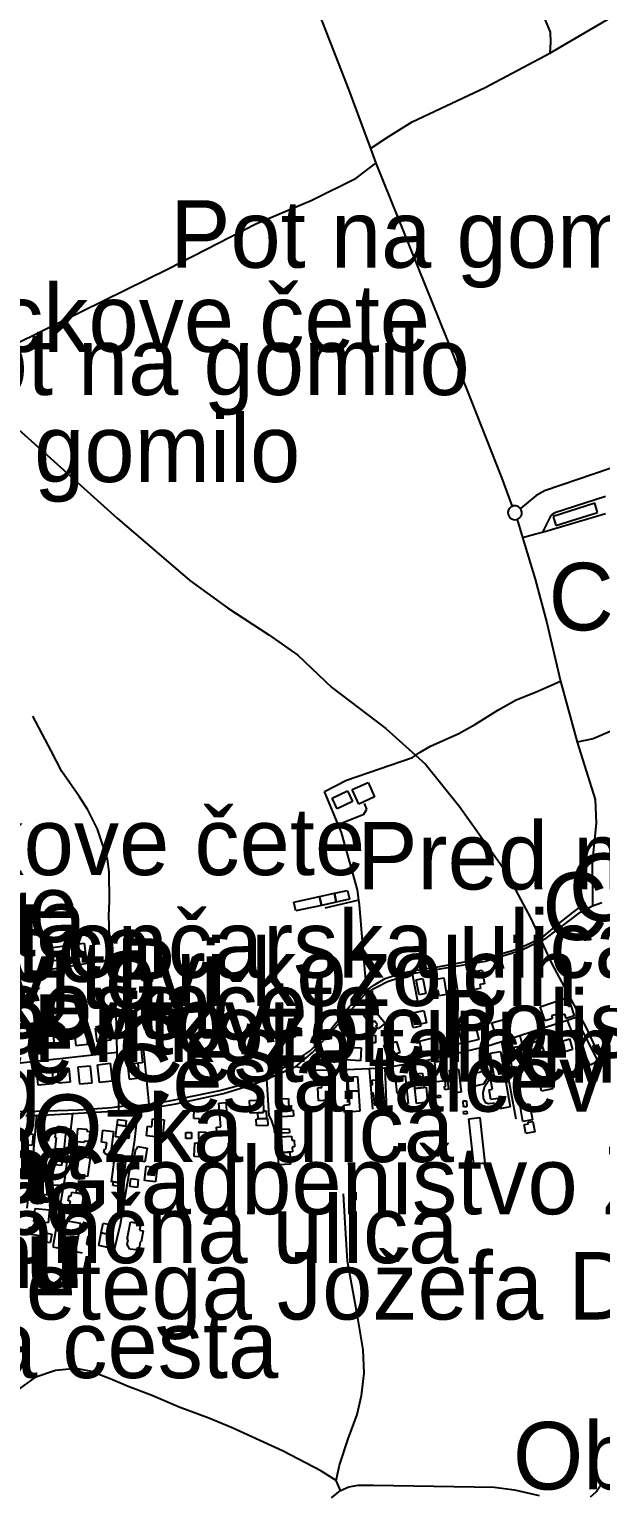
# Model space of a CAD drawing. Extents: x -8864 to 13231, y -7697 to 8949.
# Drawn here: x -19 to 506, y -3434 to -2089 of the extents above; entities that cross this region are included whole.
import ezdxf

# ---------------------------------------------------------------- set-up
doc = ezdxf.new("R2010")
doc.units = 0
for name, color, linetype in [('OSM_BUILDING_BARN', 9, 'CONTINUOUS'), ('OSM_BUILDING_FARM', 9, 'CONTINUOUS'), ('OSM_BUILDING_GARAGE', 9, 'CONTINUOUS'), ('OSM_BUILDING_GREENHOUSE', 9, 'CONTINUOUS'), ('OSM_BUILDING_HOUSE', 9, 'CONTINUOUS'), ('OSM_BUILDING_ROOF', 9, 'CONTINUOUS'), ('OSM_BUILDING_WAREHOUSE', 9, 'CONTINUOUS'), ('OSM_BUILDING_YES', 9, 'CONTINUOUS'), ('OSM_HIGHWAY_FOOTWAY', 8, 'CONTINUOUS'), ('OSM_HIGHWAY_LIVING_STREET', 8, 'CONTINUOUS'), ('OSM_HIGHWAY_RESIDENTIAL', 8, 'CONTINUOUS'), ('OSM_HIGHWAY_SECONDARY', 8, 'CONTINUOUS'), ('OSM_HIGHWAY_SERVICE', 8, 'CONTINUOUS'), ('OSM_HIGHWAY_TRACK', 8, 'CONTINUOUS'), ('OSM_HIGHWAY_UNCLASSIFIED', 8, 'CONTINUOUS'), ('OSM_LABELS', 8, 'CONTINUOUS'), ('OSM_LEISURE_SWIMMING_POOL', 3, 'CONTINUOUS'), ('OSM_WATERWAY_STREAM', 4, 'CONTINUOUS')]:
    doc.layers.add(name, color=color, linetype=linetype)

msp = doc.modelspace()

# ---------------------------------------------------------------- linework, layer by layer
at = {"layer": 'OSM_BUILDING_BARN'}
for p, q in [((274.57124, -3064.387625), (283.460981, -3064.076279)), ((275.390536, -3076.685784), (274.57124, -3064.387625)), ((283.460981, -3064.076279), (284.709067, -3082.857102)), ((269.992373, -3077.052727), (275.390536, -3076.685784)), ((270.444134, -3083.802259), (269.992373, -3077.052727)), ((284.709067, -3082.857102), (270.444134, -3083.802259)), ((-14.157735, -3157.391062), (-12.93262, -3146.182613)), ((-12.93262, -3146.182613), (-5.191425, -3147.027694)), ((-5.191425, -3147.027694), (-2.388974, -3147.327921)), ((-13.415009, -3157.468898), (-14.157735, -3157.391062)), ((-13.552835, -3158.73652), (-13.415009, -3157.468898)), ((-3.001532, -3159.881828), (-13.552835, -3158.73652)), ((-2.258806, -3153.021101), (-3.001532, -3159.881828)), ((-2.388974, -3147.327921), (-2.993875, -3152.943264)), ((-2.993875, -3152.943264), (-2.258806, -3153.021101))]:
    msp.add_line(p, q, dxfattribs=at)
at = {"layer": 'OSM_BUILDING_FARM'}
for p, q in [((404.20372, -3029.516896), (413.698361, -3027.826733)), ((408.583506, -3054.079855), (404.20372, -3029.516896)), ((413.698361, -3027.826733), (422.79484, -3078.842965)), ((403.460994, -3063.053286), (406.447212, -3062.51955)), ((405.076614, -3072.093433), (403.460994, -3063.053286)), ((405.053643, -3054.713666), (408.583506, -3054.079855)), ((406.447212, -3062.51955), (405.053643, -3054.713666)), ((411.585038, -3070.925887), (405.076614, -3072.093433)), ((413.300199, -3080.533128), (411.585038, -3070.925887)), ((422.79484, -3078.842965), (413.300199, -3080.533128))]:
    msp.add_line(p, q, dxfattribs=at)
at = {"layer": 'OSM_BUILDING_GARAGE'}
for p, q in [((71.010728, -3027.426431), (83.851464, -3025.969778)), ((83.851464, -3025.969778), (85.237375, -3038.279056)), ((72.396639, -3039.72459), (71.010728, -3027.426431)), ((80.964787, -3038.757194), (72.396639, -3039.72459)), ((85.237375, -3038.279056), (80.964787, -3038.757194)), ((353.545215, -3037.31166), (360.076609, -3036.800164)), ((354.310912, -3046.896663), (353.545215, -3037.31166)), ((360.076609, -3036.800164), (360.842306, -3046.374047)), ((360.842306, -3046.374047), (354.310912, -3046.896663)), ((61.807051, -3095.366531), (62.44258, -3090.418357)), ((62.44258, -3090.418357), (70.176118, -3091.407992)), ((70.176118, -3091.407992), (69.54059, -3096.356166)), ((212.343055, -3082.290008), (219.601862, -3081.911945)), ((212.641677, -3088.005427), (212.343055, -3082.290008)), ((223.744282, -3087.427214), (212.641677, -3088.005427)), ((219.601862, -3081.911945), (223.44566, -3081.711794)), ((223.44566, -3081.711794), (223.744282, -3087.427214)), ((69.54059, -3096.356166), (61.807051, -3095.366531)), ((56.983161, -3128.93628), (57.955596, -3121.819805)), ((59.180711, -3129.236506), (56.983161, -3128.93628)), ((57.955596, -3121.819805), (67.373667, -3123.109666)), ((59.349164, -3128.024481), (59.180711, -3129.236506)), ((66.569686, -3129.014116), (59.349164, -3128.024481)), ((67.373667, -3123.109666), (66.569686, -3129.014116)), ((73.376731, -3151.842435), (74.234311, -3144.525809)), ((74.234311, -3144.525809), (81.263409, -3145.348651)), ((81.263409, -3145.348651), (80.413485, -3152.665277)), ((24.119451, -3157.813602), (25.153142, -3152.087064)), ((31.156206, -3159.081224), (24.119451, -3157.813602)), ((25.153142, -3152.087064), (32.189896, -3153.354686)), ((32.189896, -3153.354686), (31.156206, -3159.081224)), ((80.413485, -3152.665277), (73.376731, -3151.842435)), ((-7.457887, -3202.269334), (-5.964779, -3194.207702)), ((-5.964779, -3194.207702), (1.738132, -3195.630997)), ((1.738132, -3195.630997), (0.245023, -3203.692629)), ((0.245023, -3203.692629), (-7.457887, -3202.269334))]:
    msp.add_line(p, q, dxfattribs=at)
at = {"layer": 'OSM_BUILDING_GREENHOUSE'}
for p, q in [((384.716734, -3089.606634), (394.83159, -3088.505805)), ((389.32623, -3131.638317), (384.716734, -3089.606634)), ((394.83159, -3088.505805), (399.433428, -3130.526367)), ((399.433428, -3130.526367), (389.32623, -3131.638317))]:
    msp.add_line(p, q, dxfattribs=at)
at = {"layer": 'OSM_BUILDING_HOUSE'}
for p, q in [((247.779507, -2885.530585), (261.255771, -2882.595039)), ((249.540609, -2893.681174), (247.779507, -2885.530585)), ((263.070473, -2890.734508), (249.540609, -2893.681174)), ((261.255771, -2882.595039), (263.070473, -2890.734508)), ((383.208312, -2955.650106), (397.02914, -2953.270535)), ((384.762676, -2964.656895), (383.208312, -2955.650106)), ((397.02914, -2953.270535), (399.157777, -2965.624291)), ((350.329288, -2962.166129), (361.699887, -2960.209098)), ((352.151647, -2972.707408), (350.329288, -2962.166129)), ((356.546747, -2971.951282), (352.151647, -2972.707408)), ((357.389013, -2976.843859), (356.546747, -2971.951282)), ((361.699887, -2960.209098), (364.356855, -2975.642954)), ((383.277224, -2964.923763), (384.762676, -2964.656895)), ((384.487025, -2971.973521), (383.277224, -2964.923763)), ((395.581973, -2970.049849), (384.487025, -2971.973521)), ((399.157777, -2965.624291), (394.946445, -2966.347058)), ((394.946445, -2966.347058), (395.581973, -2970.049849)), ((364.356855, -2975.642954), (357.389013, -2976.843859)), ((450.390555, -2986.762447), (473.66774, -2978.834248)), ((473.66774, -2978.834248), (476.255795, -2986.439981)), ((287.970935, -2994.824079), (296.156235, -2987.952232)), ((294.586556, -3002.718919), (287.970935, -2994.824079)), ((296.156235, -2987.952232), (307.794827, -3001.829359)), ((330.490082, -2993.145035), (343.392074, -2990.176131)), ((333.499271, -3006.210439), (330.490082, -2993.145035)), ((343.392074, -2990.176131), (346.003101, -3001.529133)), ((454.831597, -2999.827851), (450.390555, -2986.762447)), ((461.539101, -2997.548355), (454.831597, -2999.827851)), ((464.923481, -2993.823324), (460.75809, -2995.24662)), ((460.75809, -2995.24662), (461.539101, -2997.548355)), ((465.73512, -2996.214015), (464.923481, -2993.823324)), ((472.932671, -2993.756608), (465.73512, -2996.214015)), ((474.257326, -2997.64843), (472.932671, -2993.756608)), ((481.52379, -2995.179903), (474.257326, -2997.64843)), ((476.255795, -2986.439981), (478.31552, -2985.739453)), ((478.31552, -2985.739453), (481.52379, -2995.179903)), ((3.292497, -3013.015569), (13.859113, -3011.959217)), ((13.859113, -3011.959217), (15.038286, -3023.823716)), ((33.338442, -3007.122238), (22.335378, -3008.400979)), ((22.335378, -3008.400979), (23.966312, -3022.41154)), ((34.969376, -3021.121679), (33.338442, -3007.122238)), ((41.852991, -3006.432829), (54.364478, -3004.920578)), ((43.384385, -3019.064573), (41.852991, -3006.432829)), ((54.364478, -3004.920578), (55.895871, -3017.541202)), ((298.024535, -2999.827851), (294.586556, -3002.718919)), ((301.033724, -3003.419447), (298.024535, -2999.827851)), ((299.379819, -3004.798264), (301.033724, -3003.419447)), ((301.393601, -3007.200074), (299.379819, -3004.798264)), ((307.794827, -3001.829359), (301.393601, -3007.200074)), ((340.551339, -3004.586993), (333.499271, -3006.210439)), ((346.003101, -3001.529133), (340.160834, -3002.874591)), ((340.160834, -3002.874591), (340.551339, -3004.586993)), ((364.410454, -3011.514437), (375.160838, -3008.623369)), ((367.557468, -3023.201024), (364.410454, -3011.514437)), ((375.160838, -3008.623369), (378.300195, -3020.309956)), ((379.808618, -3008.489935), (391.19453, -3005.554389)), ((382.695295, -3019.709503), (379.808618, -3008.489935)), ((391.19453, -3005.554389), (394.081207, -3016.773957)), ((478.966362, -3010.124501), (487.312458, -3005.854616)), ((487.526853, -3026.892696), (478.966362, -3010.124501)), ((487.312458, -3005.854616), (503.147069, -3036.866881)), ((-17.710569, -3020.910409), (-13.591119, -3020.465629)), ((-16.906587, -3028.427186), (-17.710569, -3020.910409)), ((-14.01991, -3016.429253), (-3.147014, -3015.261706)), ((-13.591119, -3020.465629), (-14.01991, -3016.429253)), ((-2.496172, -3021.344069), (-4.586524, -3021.566459)), ((-4.586524, -3021.566459), (-3.996938, -3027.048369)), ((-3.147014, -3015.261706), (-2.496172, -3021.344069)), ((4.479327, -3024.880067), (3.292497, -3013.015569)), ((15.038286, -3023.823716), (4.479327, -3024.880067)), ((23.966312, -3022.41154), (34.969376, -3021.121679)), ((55.895871, -3017.541202), (43.384385, -3019.064573)), ((271.278743, -3035.621497), (272.04444, -3023.790357)), ((272.04444, -3023.790357), (285.964809, -3024.691036)), ((285.964809, -3024.691036), (285.206769, -3036.522176)), ((306.822392, -3022.033477), (318.277217, -3018.664271)), ((309.931121, -3032.619234), (306.822392, -3022.033477)), ((318.277217, -3018.664271), (321.385946, -3029.250028)), ((339.402794, -3018.275089), (351.761141, -3015.350662)), ((342.205244, -3030.117349), (339.402794, -3018.275089)), ((351.761141, -3015.350662), (354.555935, -3027.192922)), ((378.300195, -3020.309956), (367.557468, -3023.201024)), ((394.081207, -3016.773957), (382.695295, -3019.709503)), ((421.401271, -3024.913426), (431.554412, -3023.100949)), ((425.268041, -3046.585317), (421.401271, -3024.913426)), ((431.554412, -3023.100949), (435.421181, -3044.77284)), ((439.471718, -3021.032723), (450.137875, -3017.318812)), ((443.055179, -3031.362732), (439.471718, -3021.032723)), ((450.137875, -3017.318812), (453.728993, -3027.648821)), ((462.947983, -3020.799214), (477.098062, -3016.418134)), ((465.918887, -3030.417575), (462.947983, -3020.799214)), ((480.068965, -3026.036495), (465.918887, -3030.417575)), ((477.098062, -3016.418134), (480.068965, -3026.036495)), ((-3.996938, -3027.048369), (-16.906587, -3028.427186)), ((43.813175, -3040.047055), (55.359884, -3038.746075)), ((55.359884, -3038.746075), (57.197556, -3055.091729)), ((80.964787, -3038.757194), (72.396639, -3039.72459)), ((82.480867, -3052.178422), (80.964787, -3038.757194)), ((285.206769, -3036.522176), (271.278743, -3035.621497)), ((321.385946, -3029.250028), (309.931121, -3032.619234)), ((354.555935, -3027.192922), (342.205244, -3030.117349)), ((453.728993, -3027.648821), (443.055179, -3031.362732)), ((488.820881, -3026.236646), (487.526853, -3026.892696)), ((496.095001, -3040.480716), (488.820881, -3026.236646)), ((503.147069, -3036.866881), (496.095001, -3040.480716)), ((-11.814703, -3045.840311), (2.143951, -3044.695003)), ((-10.750384, -3058.838998), (-11.814703, -3045.840311)), ((2.143951, -3044.695003), (3.20827, -3057.69369)), ((7.388975, -3043.994475), (17.519144, -3043.204991)), ((8.392038, -3056.926445), (7.388975, -3043.994475)), ((17.519144, -3043.204991), (18.522207, -3056.136961)), ((37.243496, -3041.247961), (25.742729, -3042.393268)), ((25.742729, -3042.393268), (27.266465, -3057.70481)), ((38.767232, -3056.559502), (37.243496, -3041.247961)), ((45.64319, -3056.39271), (43.813175, -3040.047055)), ((72.396639, -3039.72459), (71.401233, -3039.835785)), ((71.401233, -3039.835785), (72.909656, -3053.257013)), ((72.909656, -3053.257013), (82.480867, -3052.178422)), ((249.364499, -3052.65656), (259.44107, -3051.978271)), ((249.915801, -3060.929463), (249.364499, -3052.65656)), ((259.44107, -3051.978271), (260.788696, -3072.204628)), ((273.706003, -3051.455655), (282.580429, -3050.855202)), ((274.57124, -3064.387625), (273.706003, -3051.455655)), ((282.580429, -3050.855202), (283.460981, -3064.076279)), ((317.274154, -3051.144309), (326.37829, -3050.188033)), ((318.859147, -3066.144505), (317.274154, -3051.144309)), ((326.37829, -3050.188033), (329.058229, -3075.540476)), ((332.220557, -3048.842574), (342.105704, -3047.786222)), ((333.108766, -3057.304508), (332.220557, -3048.842574)), ((342.105704, -3047.786222), (343.499272, -3060.962821)), ((350.459457, -3047.208009), (354.310912, -3046.896663)), ((351.163898, -3055.992408), (350.459457, -3047.208009)), ((354.310912, -3046.896663), (360.842306, -3046.374047)), ((360.842306, -3046.374047), (361.53909, -3055.158446)), ((367.006166, -3045.006349), (375.367576, -3044.038953)), ((369.433425, -3066.144505), (367.006166, -3045.006349)), ((375.367576, -3044.038953), (377.802492, -3065.188228)), ((435.421181, -3044.77284), (425.268041, -3046.585317)), ((448.958702, -3052.21178), (460.413527, -3049.843329)), ((451.43956, -3064.231952), (448.958702, -3052.21178)), ((460.413527, -3049.843329), (462.128688, -3058.182948)), ((3.20827, -3057.69369), (-10.750384, -3058.838998)), ((18.522207, -3056.136961), (8.392038, -3056.926445)), ((27.266465, -3057.70481), (38.767232, -3056.559502)), ((57.197556, -3055.091729), (45.64319, -3056.39271)), ((245.980119, -3061.196331), (249.915801, -3060.929463)), ((246.776444, -3073.138666), (245.980119, -3061.196331)), ((283.460981, -3064.076279), (274.57124, -3064.387625)), ((294.647812, -3058.627728), (296.37063, -3058.438696)), ((295.459451, -3066.322417), (294.647812, -3058.627728)), ((297.182268, -3066.144505), (295.459451, -3066.322417)), ((295.926526, -3054.268887), (304.816266, -3053.334849)), ((296.37063, -3058.438696), (295.926526, -3054.268887)), ((298.399727, -3077.64206), (297.182268, -3066.144505)), ((304.816266, -3053.334849), (307.28181, -3076.708023)), ((321.240464, -3065.888756), (318.859147, -3066.144505)), ((322.335411, -3076.252124), (321.240464, -3065.888756)), ((334.747357, -3057.126596), (333.108766, -3057.304508)), ((335.24506, -3061.841261), (334.747357, -3057.126596)), ((343.499272, -3060.962821), (335.24506, -3061.841261)), ((335.24506, -3061.841261), (343.499272, -3060.962821)), ((336.707541, -3075.651671), (335.24506, -3061.841261)), ((343.499272, -3060.962821), (345.467113, -3060.751551)), ((345.467113, -3060.751551), (346.929594, -3074.57308)), ((361.53909, -3055.158446), (351.163898, -3055.992408)), ((377.802492, -3065.188228), (369.433425, -3066.144505)), ((461.646299, -3062.130368), (451.43956, -3064.231952)), ((462.128688, -3058.182948), (460.888259, -3058.438696)), ((460.888259, -3058.438696), (461.646299, -3062.130368)), ((155.176127, -3075.362564), (161.562039, -3074.817709)), ((157.029114, -3097.14565), (155.176127, -3075.362564)), ((161.562039, -3074.817709), (164.058211, -3104.184289)), ((183.453313, -3072.916276), (195.857602, -3072.39366)), ((183.943359, -3084.580624), (183.453313, -3072.916276)), ((195.857602, -3072.39366), (196.286392, -3082.512398)), ((208.774908, -3071.5041), (219.027589, -3070.959245)), ((209.349181, -3082.4568), (208.774908, -3071.5041)), ((219.027589, -3070.959245), (219.601862, -3081.911945)), ((260.788696, -3072.204628), (246.776444, -3073.138666)), ((307.28181, -3076.708023), (298.399727, -3077.64206)), ((329.058229, -3075.540476), (322.335411, -3076.252124)), ((346.929594, -3074.57308), (336.707541, -3075.651671)), ((431.822406, -3077.475268), (440.536036, -3075.918539)), ((434.471717, -3092.31979), (431.822406, -3077.475268)), ((440.536036, -3075.918539), (443.185347, -3090.763062)), ((93.683012, -3096.978858), (94.364482, -3089.784546)), ((94.364482, -3089.784546), (104.869843, -3090.785301)), ((104.869843, -3090.785301), (103.346106, -3106.78625)), ((132.113338, -3089.428722), (132.419616, -3080.477531)), ((137.304762, -3089.606634), (132.113338, -3089.428722)), ((132.419616, -3080.477531), (144.425743, -3080.888952)), ((137.174594, -3093.498457), (137.304762, -3089.606634)), ((144.425743, -3080.888952), (143.989296, -3093.731966)), ((191.125595, -3084.280397), (183.943359, -3084.580624)), ((196.347648, -3084.058007), (191.125595, -3084.280397)), ((196.286392, -3082.512398), (196.347648, -3084.058007)), ((212.343055, -3082.290008), (209.349181, -3082.4568)), ((219.601862, -3081.911945), (212.343055, -3082.290008)), ((443.185347, -3090.763062), (434.471717, -3092.31979)), ((-21.049007, -3103.506), (-15.329251, -3103.961899)), ((-15.329251, -3103.961899), (-16.14089, -3114.358625)), ((5.038285, -3106.986401), (5.604901, -3101.826957)), ((5.604901, -3101.826957), (6.784074, -3101.960391)), ((6.784074, -3101.960391), (7.388975, -3096.422883)), ((7.388975, -3096.422883), (15.145484, -3097.279084)), ((15.145484, -3097.279084), (12.434917, -3121.864283)), ((24.785608, -3110.978299), (25.658502, -3098.602304)), ((25.658502, -3098.602304), (34.119452, -3099.191637)), ((34.119452, -3099.191637), (33.989284, -3101.059712)), ((33.989284, -3101.059712), (36.75345, -3101.259863)), ((36.75345, -3101.259863), (36.102607, -3110.489042)), ((47.33538, -3111.122853), (48.782547, -3100.22575)), ((48.782547, -3100.22575), (58.537526, -3101.515611)), ((58.537526, -3101.515611), (55.727418, -3122.753842)), ((60.405826, -3106.285873), (61.807051, -3095.366531)), ((72.41961, -3107.820363), (60.405826, -3106.285873)), ((61.807051, -3095.366531), (69.54059, -3096.356166)), ((69.54059, -3096.356166), (73.820835, -3096.901021)), ((73.820835, -3096.901021), (72.41961, -3107.820363)), ((88.828494, -3105.396314), (89.67076, -3096.600795)), ((103.346106, -3106.78625), (88.828494, -3105.396314)), ((89.67076, -3096.600795), (93.683012, -3096.978858)), ((143.989296, -3093.731966), (137.174594, -3093.498457)), ((152.986234, -3097.479235), (157.029114, -3097.14565)), ((153.62942, -3105.073849), (152.986234, -3097.479235)), ((164.058211, -3104.184289), (153.62942, -3105.073849)), ((212.879043, -3106.263634), (221.944894, -3105.785496)), ((213.637083, -3120.674497), (212.879043, -3106.263634)), ((221.944894, -3105.785496), (222.136318, -3109.321495)), ((-16.14089, -3114.358625), (-21.860646, -3113.913845)), ((4.678408, -3121.008082), (6.209802, -3107.119835)), ((6.209802, -3107.119835), (5.038285, -3106.986401)), ((31.439513, -3111.445318), (24.785608, -3110.978299)), ((31.531397, -3110.166576), (31.439513, -3111.445318)), ((36.102607, -3110.489042), (31.531397, -3110.166576)), ((52.251154, -3111.767783), (47.33538, -3111.122853)), ((49.624814, -3120.741214), (50.061261, -3117.383127)), ((50.061261, -3117.383127), (51.4778, -3117.572158)), ((51.4778, -3117.572158), (52.251154, -3111.767783)), ((222.702934, -3120.207478), (213.637083, -3120.674497)), ((222.136318, -3109.321495), (224.387467, -3109.2103)), ((224.724374, -3115.615128), (222.473225, -3115.726323)), ((222.473225, -3115.726323), (222.702934, -3120.207478)), ((224.387467, -3109.2103), (224.724374, -3115.615128)), ((-15.038286, -3145.949104), (-13.545178, -3132.049738)), ((-13.545178, -3132.049738), (-3.675345, -3133.128329)), ((-3.675345, -3133.128329), (-5.191425, -3147.027694)), ((5.191425, -3121.05256), (4.678408, -3121.008082)), ((11.852988, -3121.797566), (5.191425, -3121.05256)), ((12.434917, -3121.864283), (11.852988, -3121.797566)), ((24.509957, -3141.178841), (26.615623, -3127.268356)), ((26.615623, -3127.268356), (27.549773, -3127.412909)), ((27.549773, -3127.412909), (28.032162, -3124.188256)), ((28.032162, -3124.188256), (37.059728, -3125.555954)), ((37.059728, -3125.555954), (34.464016, -3142.691092)), ((51.033696, -3120.930245), (49.624814, -3120.741214)), ((50.880557, -3122.108911), (51.033696, -3120.930245)), ((55.727418, -3122.753842), (50.880557, -3122.108911)), ((56.699853, -3147.461355), (59.180711, -3129.236506)), ((59.180711, -3129.236506), (59.349164, -3128.024481)), ((59.349164, -3128.024481), (66.569686, -3129.014116)), ((66.569686, -3129.014116), (69.410421, -3129.403299)), ((69.410421, -3129.403299), (66.768767, -3148.840172)), ((86.929565, -3146.416122), (88.552843, -3133.31736)), ((88.552843, -3133.31736), (98.53753, -3134.562743)), ((-12.93262, -3146.182613), (-15.038286, -3145.949104)), ((-5.191425, -3147.027694), (-12.93262, -3146.182613)), ((34.464016, -3142.691092), (24.509957, -3141.178841)), ((96.914253, -3147.661505), (86.929565, -3146.416122)), ((98.53753, -3134.562743), (96.914253, -3147.661505)), ((16.883616, -3164.963436), (17.718226, -3160.304369)), ((17.718226, -3160.304369), (19.663096, -3160.649073)), ((19.663096, -3160.649073), (20.298624, -3157.124194)), ((20.298624, -3157.124194), (24.119451, -3157.813602)), ((24.119451, -3157.813602), (31.156206, -3159.081224)), ((31.156206, -3159.081224), (28.958656, -3171.279308)), ((58.3997, -3147.694864), (56.699853, -3147.461355)), ((64.969379, -3148.584423), (58.3997, -3147.694864)), ((66.768767, -3148.840172), (64.969379, -3148.584423)), ((18.866771, -3165.31926), (16.883616, -3164.963436)), ((18.139359, -3169.333397), (18.866771, -3165.31926)), ((28.958656, -3171.279308), (18.139359, -3169.333397)), ((11.102605, -3191.583502), (12.633998, -3182.821341)), ((12.633998, -3182.821341), (28.162331, -3185.534497)), ((28.162331, -3185.534497), (23.973969, -3209.530363)), ((71.071983, -3200.401259), (74.088829, -3184.478146)), ((74.088829, -3184.478146), (83.537528, -3186.268384)), ((83.537528, -3186.268384), (82.457896, -3191.972684)), ((8.782543, -3206.872804), (10.520675, -3196.909738)), ((10.520675, -3196.909738), (13.973968, -3197.510191)), ((14.892804, -3192.250671), (11.102605, -3191.583502)), ((13.973968, -3197.510191), (14.892804, -3192.250671)), ((44.854523, -3206.127798), (47.212869, -3194.596884)), ((47.212869, -3194.596884), (52.840741, -3195.753311)), ((52.840741, -3195.753311), (56.738138, -3196.542795)), ((56.738138, -3196.542795), (54.379792, -3208.084829)), ((71.875965, -3200.556932), (71.071983, -3200.401259)), ((71.148553, -3205.182641), (71.875965, -3200.556932)), ((82.457896, -3191.972684), (85.666166, -3192.584256)), ((85.666166, -3192.584256), (83.728953, -3202.80307)), ((23.973969, -3209.530363), (8.782543, -3206.872804)), ((54.379792, -3208.084829), (44.854523, -3206.127798)), ((73.598783, -3209.396929), (71.148553, -3205.182641)), ((79.211341, -3210.175293), (73.598783, -3209.396929)), ((82.228187, -3206.95064), (79.211341, -3210.175293)), ((83.101081, -3202.691875), (82.228187, -3206.95064)), ((83.728953, -3202.80307), (83.101081, -3202.691875))]:
    msp.add_line(p, q, dxfattribs=at)
at = {"layer": 'OSM_BUILDING_ROOF'}
for p, q in [((500.344619, -2524.391703), (462.09806, -2536.545308)), ((503.016901, -2532.809159), (500.344619, -2524.391703)), ((462.09806, -2536.545308), (464.762685, -2544.951645)), ((464.762685, -2544.951645), (503.016901, -2532.809159)), ((57.932625, -3151.097429), (58.3997, -3147.694864)), ((64.509961, -3151.998108), (57.932625, -3151.097429)), ((58.3997, -3147.694864), (64.969379, -3148.584423)), ((64.969379, -3148.584423), (64.509961, -3151.998108))]:
    msp.add_line(p, q, dxfattribs=at)
at = {"layer": 'OSM_BUILDING_WAREHOUSE'}
for p, q in [((-19.686066, -3195.653236), (-18.698318, -3189.21505)), ((-7.312405, -3197.554669), (-19.686066, -3195.653236)), ((-18.698318, -3189.21505), (-6.324656, -3191.116483)), ((-6.324656, -3191.116483), (-7.312405, -3197.554669))]:
    msp.add_line(p, q, dxfattribs=at)
at = {"layer": 'OSM_BUILDING_YES'}
for p, q in [((277.634027, -2787.289868), (292.297122, -2780.729367)), ((292.297122, -2780.729367), (298.277215, -2794.117236)), ((259.150105, -2795.173588), (273.23127, -2788.390697)), ((263.966338, -2805.181131), (259.150105, -2795.173588)), ((273.23127, -2788.390697), (278.047504, -2798.398241)), ((283.61412, -2800.677737), (277.634027, -2787.289868)), ((298.277215, -2794.117236), (283.61412, -2800.677737)), ((278.047504, -2798.398241), (263.966338, -2805.181131)), ((224.119473, -2890.656672), (247.779507, -2885.530585)), ((225.880576, -2898.79614), (224.119473, -2890.656672)), ((247.779507, -2885.530585), (249.540609, -2893.681174)), ((261.255771, -2882.595039), (273.338468, -2879.904122)), ((263.070473, -2890.734508), (261.255771, -2882.595039)), ((275.15317, -2888.043591), (263.070473, -2890.734508)), ((273.338468, -2879.904122), (275.15317, -2888.043591)), ((249.540609, -2893.681174), (225.880576, -2898.79614)), ((1.998469, -2932.5438), (13.889741, -2930.998191)), ((13.889741, -2930.998191), (15.444106, -2943.040601)), ((19.647782, -2930.097512), (31.52374, -2928.451827)), ((21.317001, -2942.128803), (19.647782, -2930.097512)), ((31.52374, -2928.451827), (33.192959, -2940.471999)), ((3.56049, -2944.586211), (1.998469, -2932.5438)), ((15.444106, -2943.040601), (3.56049, -2944.586211)), ((33.192959, -2940.471999), (21.317001, -2942.128803)), ((336.340006, -2961.954858), (342.549808, -2960.742834)), ((339.05823, -2975.831985), (336.340006, -2961.954858)), ((342.549808, -2960.742834), (345.268032, -2974.619961)), ((345.268032, -2974.619961), (339.05823, -2975.831985)), ((406.018421, -3001.695925), (415.551347, -2998.727021)), ((415.551347, -2998.727021), (418.698361, -3008.83464)), ((409.157779, -3011.803544), (406.018421, -3001.695925)), ((418.698361, -3008.83464), (409.157779, -3011.803544)), ((293.782574, -3013.071166), (298.912743, -3013.015569)), ((293.851487, -3019.954132), (293.782574, -3013.071166)), ((298.981656, -3019.898535), (293.851487, -3019.954132)), ((298.912743, -3013.015569), (298.981656, -3019.898535)), ((386.516122, -3048.842574), (399.433428, -3045.806953)), ((389.142462, -3060.028784), (386.516122, -3048.842574)), ((399.433428, -3045.806953), (401.148589, -3053.10134)), ((362.434956, -3059.873111), (363.606472, -3059.728557)), ((362.810147, -3062.975449), (362.434956, -3059.873111)), ((366.094987, -3062.575148), (362.810147, -3062.975449)), ((363.062827, -3055.29188), (365.191464, -3055.036132)), ((363.606472, -3059.728557), (363.062827, -3055.29188)), ((365.191464, -3055.036132), (366.094987, -3062.575148)), ((398.078145, -3057.9272), (389.142462, -3060.028784)), ((401.148589, -3053.10134), (398.078145, -3057.9272)), ((356.13327, -3068.279447), (358.575843, -3068.01258)), ((356.362979, -3070.425509), (356.13327, -3068.279447)), ((358.813209, -3070.158642), (356.362979, -3070.425509)), ((358.575843, -3068.01258), (358.813209, -3070.158642)), ((379.571252, -3073.316578), (382.603411, -3073.216502)), ((379.762676, -3078.809607), (379.571252, -3073.316578)), ((382.794835, -3078.709531), (379.762676, -3078.809607)), ((382.603411, -3073.216502), (382.794835, -3078.709531)), ((189.609515, -3089.962458), (191.362961, -3089.884622)), ((189.877509, -3096.289449), (189.609515, -3089.962458)), ((191.125595, -3084.280397), (196.347648, -3084.058007)), ((191.362961, -3089.884622), (191.125595, -3084.280397)), ((199.027587, -3089.562156), (191.362961, -3089.884622)), ((191.362961, -3089.884622), (199.027587, -3089.562156)), ((196.286392, -3082.512398), (198.728965, -3082.412323)), ((196.347648, -3084.058007), (196.286392, -3082.512398)), ((198.728965, -3082.412323), (199.027587, -3089.562156)), ((199.027587, -3089.562156), (199.87751, -3089.528798)), ((199.87751, -3089.528798), (200.145504, -3095.855789)), ((379.908158, -3083.023895), (383.00923, -3082.757027)), ((380.107239, -3085.459064), (379.908158, -3083.023895)), ((383.208312, -3085.192196), (380.107239, -3085.459064)), ((383.00923, -3082.757027), (383.208312, -3085.192196)), ((439.280293, -3092.864646), (443.568196, -3092.097401)), ((439.525316, -3094.210104), (439.280293, -3092.864646)), ((443.568196, -3092.097401), (445.2757, -3101.671284)), ((124.854531, -3102.40517), (129.992357, -3102.40517)), ((124.854531, -3107.798124), (124.854531, -3102.40517)), ((129.992357, -3102.40517), (129.992357, -3107.798124)), ((136.745804, -3108.287382), (136.960199, -3101.838076)), ((136.960199, -3101.838076), (143.67536, -3102.071586)), ((143.67536, -3102.071586), (143.460965, -3108.509772)), ((200.145504, -3095.855789), (189.877509, -3096.289449)), ((435.689175, -3094.899513), (439.525316, -3094.210104)), ((437.151656, -3103.116818), (435.689175, -3094.899513)), ((445.2757, -3101.671284), (437.151656, -3103.116818)), ((77.266471, -3127.746494), (78.882091, -3117.216335)), ((78.882091, -3117.216335), (80.191433, -3117.416485)), ((80.191433, -3117.416485), (80.535997, -3115.214826)), ((80.535997, -3115.214826), (89.295569, -3116.560285)), ((89.295569, -3116.560285), (87.335385, -3129.303223)), ((129.992357, -3107.798124), (124.854531, -3107.798124)), ((132.457901, -3124.232734), (133.177656, -3111.701066)), ((133.177656, -3111.701066), (140.245038, -3112.101368)), ((143.460965, -3108.509772), (136.745804, -3108.287382)), ((140.245038, -3112.101368), (139.525283, -3124.644156)), ((4.234304, -3129.492254), (5.191425, -3121.05256)), ((5.053599, -3129.59233), (4.234304, -3129.492254)), ((4.770291, -3132.071977), (5.053599, -3129.59233)), ((10.604902, -3132.728027), (4.770291, -3132.071977)), ((5.191425, -3121.05256), (11.852988, -3121.797566)), ((11.852988, -3121.797566), (10.604902, -3132.728027)), ((87.335385, -3129.303223), (77.266471, -3127.746494)), ((139.525283, -3124.644156), (132.457901, -3124.232734)), ((209.800942, -3123.976986), (213.920391, -3123.754596)), ((210.229732, -3132.049738), (209.800942, -3123.976986)), ((220.934174, -3131.493763), (210.229732, -3132.049738)), ((213.767252, -3120.81905), (220.352245, -3120.474346)), ((213.920391, -3123.754596), (213.767252, -3120.81905)), ((220.352245, -3120.474346), (220.934174, -3131.493763)), ((0.099541, -3169.956088), (1.531394, -3150.230108)), ((1.531394, -3150.230108), (8.606433, -3150.741605)), ((8.606433, -3150.741605), (7.182237, -3170.467585)), ((-14.578868, -3183.94441), (-13.537521, -3172.224465)), ((-13.537521, -3172.224465), (-0.444104, -3173.380892)), ((-0.444104, -3173.380892), (-1.485452, -3185.111957)), ((7.182237, -3170.467585), (0.099541, -3169.956088)), ((-1.485452, -3185.111957), (-14.578868, -3183.94441)), ((47.212869, -3194.596884), (49.050541, -3185.612334)), ((49.050541, -3185.612334), (54.68607, -3186.757642)), ((54.68607, -3186.757642), (52.840741, -3195.753311)), ((34.992347, -3197.932732), (33.54518, -3205.004729)), ((39.831551, -3198.922367), (34.992347, -3197.932732)), ((38.392041, -3205.994364), (39.831551, -3198.922367)), ((52.840741, -3195.753311), (47.212869, -3194.596884)), ((33.54518, -3205.004729), (38.392041, -3205.994364))]:
    msp.add_line(p, q, dxfattribs=at)
at = {"layer": 'OSM_HIGHWAY_FOOTWAY'}
for p, q in [((490.344617, -2892.65818), (492.144005, -2891.3572)), ((465.673864, -2911.9505), (480.35993, -2900.152718)), ((480.35993, -2900.152718), (490.344617, -2892.65818)), ((453.98933, -2921.735654), (465.673864, -2911.9505)), ((424.724396, -2935.234718), (436.608011, -2930.531172)), ((436.608011, -2930.531172), (447.39668, -2925.438445)), ((447.39668, -2925.438445), (453.98933, -2921.735654)), ((357.702949, -2949.723417), (382.572783, -2945.320097)), ((382.572783, -2945.320097), (406.944915, -2940.22737)), ((406.944915, -2940.22737), (424.724396, -2935.234718)), ((307.86374, -2960.909626), (322.549806, -2956.117125)), ((322.549806, -2956.117125), (334.831584, -2953.515164)), ((334.831584, -2953.515164), (357.702949, -2949.723417)), ((286.990843, -2974.397571), (291.026066, -2971.595459)), ((291.026066, -2971.595459), (298.078134, -2966.702882)), ((298.078134, -2966.702882), (307.86374, -2960.909626)), ((274.800949, -2986.995956), (286.990843, -2974.397571)), ((256.822387, -3008.979193), (274.800949, -2986.995956)), ((238.943365, -3027.259639), (256.822387, -3008.979193)), ((213.078124, -3043.44962), (227.25883, -3035.254554)), ((227.25883, -3035.254554), (238.943365, -3027.259639)), ((190.505381, -3053.846346), (213.078124, -3043.44962)), ((133.87444, -3068.234969), (156.148562, -3063.742694)), ((156.148562, -3063.742694), (175.421153, -3058.638847)), ((175.421153, -3058.638847), (190.505381, -3053.846346)), ((26.470141, -3081.433807), (56.807051, -3079.243267)), ((56.807051, -3079.243267), (63.330788, -3078.576098)), ((63.330788, -3078.576098), (69.647787, -3077.931167)), ((69.647787, -3077.931167), (75.543653, -3078.131318)), ((75.543653, -3078.131318), (91.156212, -3076.307721)), ((91.156212, -3076.307721), (109.900471, -3073.327697)), ((109.900471, -3073.327697), (133.87444, -3068.234969)), ((-45.490051, -3083.313001), (-12.595713, -3082.712549)), ((-12.595713, -3082.712549), (26.470141, -3081.433807))]:
    msp.add_line(p, q, dxfattribs=at)
at = {"layer": 'OSM_HIGHWAY_LIVING_STREET'}
for p, q in [((20.842269, -3084.958686), (13.859113, -3143.791922)), ((13.859113, -3143.791922), (2.909648, -3207.161911))]:
    msp.add_line(p, q, dxfattribs=at)
at = {"layer": 'OSM_HIGHWAY_RESIDENTIAL'}
for p, q in [((-1.041348, -2952.547768), (55.382854, -2943.496501)), ((59.624815, -2972.162553), (55.382854, -2943.496501)), ((-114.586536, -2982.181216), (-1.041348, -2952.547768)), ((61.27872, -3002.218541), (59.624815, -2972.162553)), ((431.699894, -3013.149003), (474.95411, -2999.060606)), ((474.95411, -2999.060606), (483.89745, -2996.147298)), ((61.944877, -3028.949802), (61.27872, -3002.218541)), ((354.724388, -3034.131485), (401.217502, -3023.000873)), ((401.217502, -3023.000873), (414.78565, -3018.619793)), ((414.78565, -3018.619793), (431.699894, -3013.149003)), ((61.944877, -3028.949802), (-92.947943, -3046.018223)), ((63.330788, -3078.576098), (61.944877, -3028.949802)), ((307.580432, -3042.760212), (329.264967, -3038.790553)), ((329.264967, -3038.790553), (346.0567, -3035.721573)), ((346.0567, -3035.721573), (354.724388, -3034.131485)), ((225.796349, -3041.726099), (241.898955, -3044.98411)), ((241.898955, -3044.98411), (272.006155, -3044.55045)), ((272.006155, -3044.55045), (272.779509, -3044.539331)), ((272.779509, -3044.539331), (293.284871, -3043.494098)), ((293.284871, -3043.494098), (307.580432, -3042.760212)), ((63.437986, -3082.501278), (63.330788, -3078.576098)), ((-12.220522, -3086.704447), (-15.857582, -3127.802092)), ((80.765706, -3081.033505), (77.588064, -3111.512035)), ((77.588064, -3111.512035), (64.724356, -3186.813239)), ((-15.857582, -3127.802092), (-21.179175, -3171.913119)), ((64.724356, -3186.813239), (58.767235, -3211.420676))]:
    msp.add_line(p, q, dxfattribs=at)
at = {"layer": 'OSM_HIGHWAY_SECONDARY'}
for p, q in [((498.277237, -2893.992519), (506.8071, -2891.112571)), ((455.895915, -2923.681565), (487.151661, -2900.019284)), ((487.151661, -2900.019284), (498.277237, -2893.992519)), ((432.94798, -2934.934491), (448.667737, -2927.228683)), ((448.667737, -2927.228683), (455.895915, -2923.681565)), ((370.934191, -2949.934687), (400.107242, -2945.05323)), ((400.107242, -2945.05323), (432.94798, -2934.934491)), ((310.000034, -2963.767336), (332.733574, -2956.328395)), ((332.733574, -2956.328395), (370.934191, -2949.934687)), ((291.202176, -2973.496892), (310.000034, -2963.767336)), ((279.203706, -2986.91812), (291.202176, -2973.496892)), ((241.27874, -3028.927563), (279.203706, -2986.91812)), ((225.796349, -3041.726099), (241.27874, -3028.927563)), ((198.94336, -3053.268132), (219.532949, -3044.294702)), ((219.532949, -3044.294702), (225.796349, -3041.726099)), ((115.727425, -3075.963017), (159.548256, -3066.378014)), ((159.548256, -3066.378014), (187.442593, -3057.849363)), ((187.442593, -3057.849363), (198.94336, -3053.268132)), ((91.523747, -3080.05499), (115.727425, -3075.963017)), ((-21.937215, -3086.748925), (-12.220522, -3086.704447)), ((-12.220522, -3086.704447), (20.842269, -3084.958686)), ((20.842269, -3084.958686), (63.437986, -3082.501278)), ((63.437986, -3082.501278), (80.765706, -3081.033505)), ((80.765706, -3081.033505), (91.523747, -3080.05499))]:
    msp.add_line(p, q, dxfattribs=at)
at = {"layer": 'OSM_HIGHWAY_SERVICE'}
for p, q in [((510.313992, -2518.242623), (463.736651, -2533.231699)), ((452.457936, -2550.96729), (510.222108, -2533.743196)), ((458.996988, -2537.623899), (452.457936, -2550.96729)), ((461.324706, -2534.777309), (458.996988, -2537.623899)), ((463.736651, -2533.231699), (461.324706, -2534.777309)), ((434.096525, -2555.804269), (446.20985, -2552.612975)), ((446.20985, -2552.612975), (452.457936, -2550.96729)), ((264.739692, -2819.514157), (288.369098, -2809.895796)), ((288.369098, -2809.895796), (291.04138, -2805.370163)), ((291.04138, -2805.370163), (288.981655, -2800.232957)), ((283.797887, -2888.833075), (252.396659, -2896.283135)), ((332.733574, -2956.328395), (338.032196, -2983.493316)), ((370.934191, -2949.934687), (374.211373, -2972.796364)), ((374.211373, -2972.796364), (366.271097, -2973.563609)), ((474.95411, -2999.060606), (492.343086, -3044.150148)), ((91.156212, -3076.307721), (86.018386, -3024.312973)), ((401.217502, -3023.000873), (405.145527, -3047.152411)), ((414.78565, -3018.619793), (427.963294, -3089.628873)), ((431.699894, -3013.149003), (434.923478, -3026.592469)), ((329.264967, -3038.790553), (332.03679, -3060.740431)), ((346.0567, -3035.721573), (348.415046, -3057.148835)), ((434.923478, -3026.592469), (439.640171, -3047.708386)), ((272.006155, -3044.55045), (273.30784, -3074.828829)), ((293.284871, -3043.494098), (296.179206, -3080.922311)), ((307.580432, -3042.760212), (309.165424, -3082.423442)), ((405.145527, -3047.152411), (403.644761, -3053.646195)), ((439.640171, -3047.708386), (443.797905, -3054.346723)), ((198.94336, -3053.268132), (201.179195, -3086.726686)), ((348.415046, -3057.148835), (351.110299, -3057.638093)), ((351.110299, -3057.638093), (352.611065, -3065.633008)), ((398.951039, -3060.940582), (397.756552, -3065.432857)), ((397.756552, -3065.432857), (397.955633, -3070.836931)), ((403.644761, -3053.646195), (398.951039, -3060.940582)), ((91.523747, -3080.05499), (91.156212, -3076.307721)), ((397.955633, -3070.836931), (399.854562, -3074.628678)), ((399.854562, -3074.628678), (403.147058, -3075.629432)), ((403.147058, -3075.629432), (408.246599, -3074.928904)), ((201.179195, -3086.726686), (203.231263, -3090.718584)), ((203.231263, -3090.718584), (205.635551, -3098.057449)), ((205.635551, -3098.057449), (206.317021, -3102.594202)), ((206.317021, -3102.594202), (211.454847, -3106.819609)), ((2.909648, -3207.161911), (29.632469, -3212.699418))]:
    msp.add_line(p, q, dxfattribs=at)
at = {"layer": 'OSM_HIGHWAY_TRACK'}
for p, q in [((408.537564, -1969.384465), (459.47172, -2091.832319)), ((459.47172, -2091.832319), (459.739714, -2100.850227)), ((459.739714, -2100.850227), (459.111842, -2111.002324)), ((446.117966, -2697.833549), (468.935733, -2687.670333)), ((428.20066, -2705.0501), (446.117966, -2697.833549)), ((390.964821, -2727.244607), (411.309387, -2714.279279)), ((411.309387, -2714.279279), (428.20066, -2705.0501)), ((1.148545, -2751.785328), (-15.735071, -2719.861264)), ((375.436488, -2735.784378), (390.964821, -2727.244607)), ((349.509992, -2747.448726), (375.436488, -2735.784378)), ((11.06432, -2770.844138), (1.148545, -2751.785328)), ((333.024539, -2757.990005), (340.214432, -2753.030711)), ((340.214432, -2753.030711), (349.509992, -2747.448726)), ((272.304777, -2778.816814), (333.024539, -2757.990005)), ((27.120983, -2794.083878), (11.06432, -2770.844138)), ((252.350717, -2789.224659), (272.304777, -2778.816814)), ((34.869835, -2805.826062), (27.120983, -2794.083878)), ((43.866774, -2823.795162), (34.869835, -2805.826062)), ((52.879026, -2851.149114), (43.866774, -2823.795162)), ((54.609501, -2863.002493), (52.879026, -2851.149114)), ((54.770297, -2889.400169), (54.609501, -2863.002493)), ((54.525274, -2896.861348), (54.770297, -2889.400169)), ((54.33385, -2902.654604), (54.525274, -2896.861348)), ((55.382854, -2943.496501), (54.33385, -2902.654604)), ((271.301714, -3185.167554), (269.609524, -3158.780998)), ((273.330811, -3220.583138), (271.301714, -3185.167554)), ((282.871394, -3272.511169), (273.330811, -3220.583138)), ((287.825453, -3301.86663), (282.871394, -3272.511169)), ((288.522237, -3323.293892), (287.825453, -3301.86663)), ((5.22971, -3320.803126), (-13.728945, -3327.374746)), ((24.188364, -3318.94617), (5.22971, -3320.803126)), ((37.817768, -3321.670446), (24.188364, -3318.94617)), ((55.359884, -3328.675727), (37.817768, -3321.670446)), ((-13.728945, -3327.374746), (-30.712101, -3339.406037)), ((71.822366, -3335.647648), (55.359884, -3328.675727)), ((286.14092, -3343.7204), (288.522237, -3323.293892)), ((93.116396, -3343.397935), (71.822366, -3335.647648)), ((118.874439, -3354.628622), (93.116396, -3343.397935)), ((282.075069, -3361.278079), (286.14092, -3343.7204)), ((145.980108, -3364.702883), (118.874439, -3354.628622)), ((273.851485, -3383.694976), (282.075069, -3361.278079)), ((167.473219, -3373.620716), (145.980108, -3364.702883)), ((214.134786, -3394.925664), (167.473219, -3373.620716)), ((265.95715, -3407.779797), (273.851485, -3383.694976)), ((248.989308, -3412.950361), (214.134786, -3394.925664)), ((262.978589, -3421.812597), (248.989308, -3412.950361)), ((262.978589, -3421.812597), (265.95715, -3407.779797)), ((266.807074, -3431.17521), (262.978589, -3421.812597)), ((501.676931, -3432.398354), (506.010775, -3425.949048)), ((496.592704, -3436.979585), (501.676931, -3432.398354))]:
    msp.add_line(p, q, dxfattribs=at)
at = {"layer": 'OSM_HIGHWAY_UNCLASSIFIED'}
for p, q in [((228.920393, -2027.839638), (274.49467, -2144.983493)), ((459.111842, -2111.002324), (518.736657, -2076.153834)), ((399.777992, -2142.548325), (459.111842, -2111.002324)), ((274.49467, -2144.983493), (294.441074, -2198.590568)), ((332.580435, -2174.105445), (399.777992, -2142.548325)), ((310.643219, -2187.938094), (332.580435, -2174.105445)), ((294.441074, -2198.590568), (310.643219, -2187.938094)), ((294.441074, -2198.590568), (299.487016, -2212.011795)), ((281.225146, -2225.888922), (299.487016, -2212.011795)), ((299.487016, -2212.011795), (364.180744, -2372.888615)), ((240.735095, -2246.081921), (281.225146, -2225.888922)), ((189.234324, -2267.809409), (240.735095, -2246.081921)), ((108.637072, -2309.051608), (189.234324, -2267.809409)), ((-80.12252, -2401.988327), (108.637072, -2309.051608)), ((364.180744, -2372.888615), (414.624854, -2500.762781)), ((414.624854, -2500.762781), (424.525315, -2527.282771)), ((514.624865, -2492.578834), (454.150126, -2512.883028)), ((454.150126, -2512.883028), (446.255792, -2517.619932)), ((423.9051, -2527.505161), (422.274166, -2528.806141)), ((424.525315, -2527.282771), (423.9051, -2527.505161)), ((425.865284, -2526.793513), (424.525315, -2527.282771)), ((427.993921, -2526.749035), (425.865284, -2526.793513)), ((430.023018, -2527.405085), (427.993921, -2526.749035)), ((431.722865, -2528.694946), (430.023018, -2527.405085)), ((446.255792, -2517.619932), (432.174626, -2529.362116)), ((421.148591, -2530.574141), (420.650888, -2532.597888)), ((420.650888, -2532.597888), (420.826999, -2534.677233)), ((420.826999, -2534.677233), (421.661608, -2536.600906)), ((422.274166, -2528.806141), (421.148591, -2530.574141)), ((421.661608, -2536.600906), (423.062834, -2538.146515)), ((423.062834, -2538.146515), (424.931134, -2539.169508)), ((424.931134, -2539.169508), (427.029143, -2539.536452)), ((427.029143, -2539.536452), (429.13481, -2539.180628)), ((429.13481, -2539.180628), (431.00311, -2538.168754)), ((429.13481, -2539.180628), (434.096525, -2555.804269)), ((431.00311, -2538.168754), (432.44262, -2536.600906)), ((432.174626, -2529.362116), (431.722865, -2528.694946)), ((432.909695, -2530.462946), (432.174626, -2529.362116)), ((432.44262, -2536.600906), (433.292544, -2534.643875)), ((433.45334, -2532.520052), (432.909695, -2530.462946)), ((433.292544, -2534.643875), (433.45334, -2532.520052)), ((434.096525, -2555.804269), (445.566665, -2594.177639)), ((445.566665, -2594.177639), (456.355333, -2634.26341)), ((456.355333, -2634.26341), (468.935733, -2687.670333)), ((468.935733, -2687.670333), (484.341554, -2743.779293)), ((587.519207, -2702.370302), (498.912765, -2740.799269)), ((498.912765, -2740.799269), (484.341554, -2743.779293)), ((484.341554, -2743.779293), (500.712153, -2796.530166)), ((264.739692, -2819.514157), (252.350717, -2789.224659)), ((500.712153, -2796.530166), (501.784129, -2818.101982)), ((267.733567, -2826.830784), (264.739692, -2819.514157)), ((501.784129, -2818.101982), (497.879075, -2854.418245)), ((282.450261, -2879.51494), (267.733567, -2826.830784)), ((497.879075, -2854.418245), (498.277237, -2893.992519)), ((283.797887, -2888.833075), (282.450261, -2879.51494)), ((284.379817, -2892.88057), (283.797887, -2888.833075)), ((289.27262, -2952.692321), (284.379817, -2892.88057)), ((291.026066, -2971.595459), (289.27262, -2952.692321)), ((291.202176, -2973.496892), (291.026066, -2971.595459)), ((266.807074, -3431.17521), (274.594211, -3427.817123)), ((274.594211, -3427.817123), (283.154702, -3426.338231)), ((283.154702, -3426.338231), (297.274152, -3426.238155)), ((297.274152, -3426.238155), (408.024547, -3428.061752)), ((408.024547, -3428.061752), (426.646295, -3430.330129)), ((258.713658, -3437.891384), (266.807074, -3431.17521)), ((426.646295, -3430.330129), (449.303265, -3435.611888))]:
    msp.add_line(p, q, dxfattribs=at)
at = {"layer": 'OSM_LEISURE_SWIMMING_POOL'}
for p, q in [((212.810131, -3099.213876), (219.892827, -3099.069323)), ((212.8867, -3102.783233), (212.810131, -3099.213876)), ((219.969396, -3102.62756), (212.8867, -3102.783233)), ((219.892827, -3099.069323), (219.969396, -3102.62756))]:
    msp.add_line(p, q, dxfattribs=at)
at = {"layer": 'OSM_WATERWAY_STREAM'}
for p, q in [((-67.863713, -2421.636471), (-5.627872, -2477.534161)), ((-5.627872, -2477.534161), (61.738138, -2538.057559)), ((61.738138, -2538.057559), (128.652388, -2595.334066)), ((128.652388, -2595.334066), (163.231258, -2620.297327)), ((163.231258, -2620.297327), (201.087312, -2645.249468)), ((201.087312, -2645.249468), (227.779504, -2663.863499)), ((227.779504, -2663.863499), (258.851483, -2693.630381)), ((258.851483, -2693.630381), (308.529896, -2731.280983)), ((308.529896, -2731.280983), (345.068951, -2763.905575)), ((345.068951, -2763.905575), (376.340011, -2803.001711)), ((376.340011, -2803.001711), (418.560536, -2862.268607)), ((418.560536, -2862.268607), (441.837721, -2905.834779)), ((441.837721, -2905.834779), (461.117968, -2947.432801)), ((461.117968, -2947.432801), (492.335429, -3005.432075)), ((492.335429, -3005.432075), (507.794849, -3038.868389))]:
    msp.add_line(p, q, dxfattribs=at)

# ---------------------------------------------------------------- texts
at = {"layer": 'OSM_LABELS'}
for s, p in [('Pot na gomilo', (110.514025, -2308.091157)), ('Ulica Lackove čete', (-347.237005, -2385.346207)), ('Pot na gomilo', (-121.761116, -2424.977878)), ('Pot na gomilo', (-277.311434, -2504.90107)), ('Cesta talcev', (457.976662, -2641.146352)), ('Ulica Lackove čete', (-406.742212, -2865.872299)), ('Pred njivami', (282.326219, -2879.070885)), ('Cesta talcev', (476.567889, -2908.031769)), ('Policijska postaja Rače', (-826.687687, -2927.428834)), ('Cesta talcev', (452.281826, -2925.455124)), ('Ljubljanska cesta', (-602.884134, -2940.481044)), ('Ročna avtopralnica Joca', (-813.60499, -2963.963039)), ('Lončarska ulica', (-30.167193, -2960.14914)), ('Za vrtovi', (-161.140906, -2988.285817)), ('Pri kozolcih', (60.390267, -2986.072912)), ('Ljubljanska cesta', (-486.606667, -3015.822546)), ('Ulica Lackove čete', (-390.297408, -3016.871282)), ('Za vrtovi', (-98.192046, -3030.547354)), ('Pri kozolcih', (-15.501533, -3037.484012)), ('Poljska cesta', (356.986634, -3033.589896)), ('Tuš supermarket Rače', (-816.838719, -3047.455417)), ('Bar Kmetič', (-385.900283, -3056.835901)), ('Cesta talcev', (62.692641, -3055.725507)), ('kmetija Horvat', (409.809317, -3056.539285)), ('Cesta talcev', (52.644159, -3083.12399)), ('Grajski trg', (-386.457589, -3092.130739)), ('Ozka ulica', (-16.047577, -3129.376973)), ('Slaščičarna', (-396.378298, -3145.357547)), ('Vrtna ulica', (-398.085802, -3168.010177)), ('Vrtna ulica', (-390.943086, -3166.755672)), ('Gradbeništvo ZGD FRKA', (-8.716693, -3177.377238)), ('PGD Rače', (-354.651222, -3196.210446)), ('Sončna ulica', (-99.867149, -3222.294449)), ('Pot k mlinu', (-386.221329, -3245.451884)), ('Pot k mlinu', (-379.215987, -3245.048955)), ('Cerkev svetega Jožefa Delavca', (-390.890931, -3274.046215)), ('Ptujska cesta', (-283.689769, -3327.794953)), ('Obrtniška ulica', (425.31728, -3430.168237))]:
    msp.add_text(s, height=62.042552, dxfattribs=at).set_placement(p)

doc.saveas('drawing.dxf')
